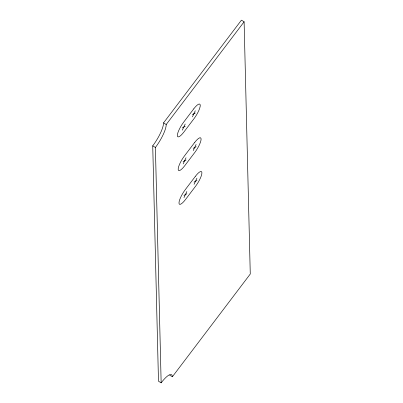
<?xml version="1.0" encoding="UTF-8"?>
<svg xmlns="http://www.w3.org/2000/svg" width="403" height="403" viewBox="0 0 403 403"><rect width="100%" height="100%" fill="white"/><g stroke="black" fill="none" stroke-linecap="round" stroke-linejoin="round"><path stroke-width="0.6" d="M182.307 130.194L185.214 124.018M192.392 116.9L195.299 110.724M183.133 163.925L186.04 157.749M193.218 150.626L196.12 144.45M183.959 197.651L186.866 191.475M194.039 184.357L196.946 178.181M163.522 122.9L241.432 20.15L244.107 21.792L250.268 274.025L172.363 376.775A19.45 4.922 -58.5 0 0 161.155 382.85L158.485 381.208L152.732 145.836A19.45 4.922 -58.5 0 0 163.522 122.9L166.197 124.537A19.45 4.922 -58.5 0 1 155.402 147.478L161.155 382.85M166.197 124.537L244.107 21.792M192.337 114.628L195.354 112.991M182.252 127.927L185.269 126.29M193.163 148.359L196.175 146.722M183.078 161.653L186.095 160.021M193.984 182.085L197.002 180.453M183.904 195.384L186.921 193.747M152.732 145.836L155.402 147.478M169.688 375.138L172.363 376.775M193.722 108.891L183.642 122.19A11.344 2.871 -58.5 0 0 177.345 135.569A11.344 2.871 -58.5 0 0 183.884 132.028L193.964 118.729A11.344 2.871 -58.5 0 0 200.261 105.349A11.344 2.871 -58.5 0 0 193.722 108.891M194.548 142.622L184.468 155.916A11.344 2.871 -58.5 0 0 178.171 169.3A11.344 2.871 -58.5 0 0 184.705 165.754L194.79 152.46A11.344 2.871 -58.5 0 0 201.087 139.075A11.344 2.871 -58.5 0 0 194.548 142.622M195.374 176.348L185.289 189.647A11.344 2.871 -58.5 0 0 178.992 203.026A11.344 2.871 -58.5 0 0 185.531 199.485L195.611 186.186A11.344 2.871 -58.5 0 0 201.908 172.806A11.344 2.871 -58.5 0 0 195.374 176.348"/></g></svg>
